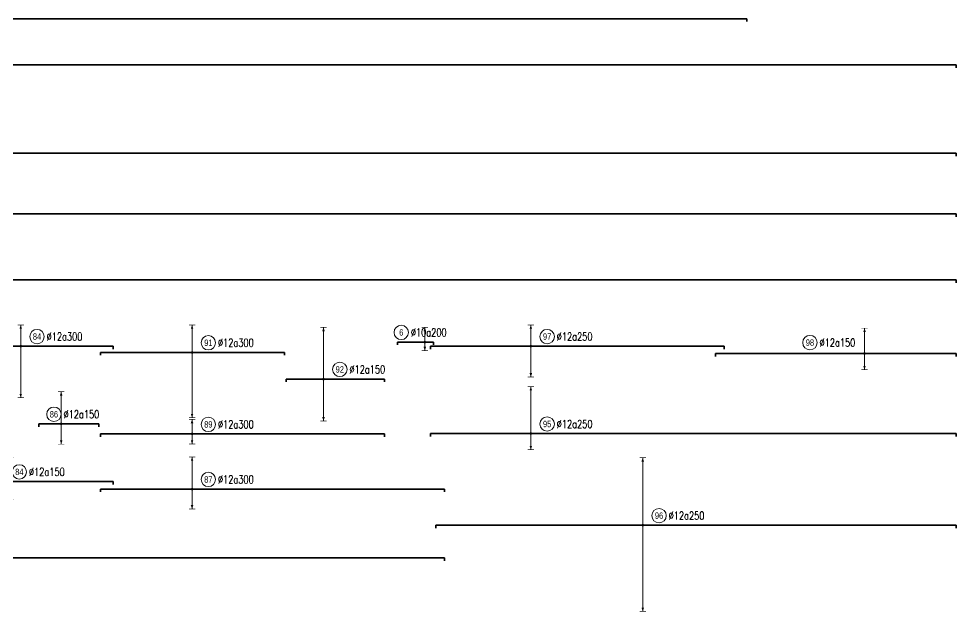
# Model space of a CAD drawing. Header units: millimetres. Extents: x -415354 to 883813, y -531490 to 486716.
# Drawn here: x 155525 to 214070, y 28380 to 65540 of the extents above; entities that cross this region are included whole.
import ezdxf
from ezdxf.enums import TextEntityAlignment as Align

# ---------------------------------------------------------------- set-up
doc = ezdxf.new("R2010")
doc.units = ezdxf.units.MM
doc.header["$MEASUREMENT"] = 0
for name, color, linetype, lineweight in [('NDC_S_DIM', 1, 'Continuous', 15), ('NDC_S_REBAR', 4, 'Continuous', 35), ('NDC_S_VN TEXT', 7, 'Continuous', 20)]:
    doc.layers.add(name, color=color, linetype=linetype, lineweight=lineweight)
doc.styles.add('ARIAL', font='arial.ttf', dxfattribs={"width": 0.8})
doc.styles.add('NDC_EN TXT', font='romans.shx', dxfattribs={"width": 0.8})

# ---------------------------------------------------------------- blocks, each defined once
blk = doc.blocks.new('*U178')
at = {"layer": 'NDC_S_REBAR'}
for p, q in [((0, 0), (465.04, 0)), ((465.04, 0), (465.04, -0.9)), ((465.04, -0.9), (465.04, -0.9))]:
    blk.add_line(p, q, dxfattribs=at)
at = {"layer": 'NDC_S_VN TEXT', "style": 'ARIAL', "width": 0.8}
blk.add_attdef('KHT', text='', height=2, dxfattribs=at).set_placement((2.1, 3), align=Align.MIDDLE_CENTER)
at = {"layer": 'NDC_S_VN TEXT', "color": 3, "style": 'NDC_EN TXT', "width": 0.75}
blk.add_attdef('DKT', (5.1, 1.75), '', height=2.5, dxfattribs=at)
blk = doc.blocks.new('*U179')
at = {"layer": 'NDC_S_REBAR'}
for p, q in [((0, 0), (465.04, 0)), ((465.04, 0), (465.04, -0.9)), ((465.04, -0.9), (465.04, -0.9))]:
    blk.add_line(p, q, dxfattribs=at)
at = {"layer": 'NDC_S_VN TEXT', "style": 'ARIAL', "width": 0.8}
blk.add_attdef('KHT', text='', height=2, dxfattribs=at).set_placement((2.1, -2.92), align=Align.MIDDLE_CENTER)
at = {"layer": 'NDC_S_VN TEXT', "color": 3, "style": 'NDC_EN TXT', "width": 0.75}
blk.add_attdef('DKT', (5.1, -4.17), '', height=2.5, dxfattribs=at)
blk = doc.blocks.new('*U175')
h = blk.add_hatch(color=6)
edge = h.paths.add_edge_path()
edge.add_arc((-2.99, 0), 0.3, 0, 360)
at = {"layer": 'NDC_S_DIM', "color": 8}
for q in [(-2.99, 4.57), (-2.99, -3.18)]:
    blk.add_line((-2.99, 0), q, dxfattribs=at)
for points in [[(-3.99, 4.57, 0.2, 0.2, 0), (-1.99, 4.57, 0, 0, 0)], [(-3.99, -3.18, 0.2, 0.2, 0), (-1.99, -3.18, 0, 0, 0)]]:
    blk.add_lwpolyline(points, format="xyseb", dxfattribs=at)
at = {"layer": 'NDC_S_DIM'}
blk.add_circle((2.1, 3), 2.25, dxfattribs=at)
at = {"layer": 'NDC_S_DIM', "color": 6}
blk.add_circle((-2.99, 0), 0.3, dxfattribs=at)
at = {"layer": 'NDC_S_DIM', "color": 8}
for points in [[(-3.39, 3.37), (-2.99, 4.57), (-2.59, 3.37)], [(-3.39, -1.98), (-2.99, -3.18), (-2.59, -1.98)]]:
    blk.add_solid(points, dxfattribs=at)
at = {"layer": 'NDC_S_REBAR'}
for p, q in [((0, 0), (-31.58, 0)), ((-31.58, 0), (-31.58, -0.9)), ((0, 0), (57.12, 0)), ((57.12, 0), (57.12, -0.9)), ((-31.58, -0.9), (-31.58, -0.9)), ((57.12, -0.9), (57.12, -0.9))]:
    blk.add_line(p, q, dxfattribs=at)
at = {"layer": 'NDC_S_VN TEXT', "style": 'ARIAL', "width": 0.8}
blk.add_attdef('KHT', text='', height=2, dxfattribs=at).set_placement((2.1, 3), align=Align.MIDDLE_CENTER)
at = {"layer": 'NDC_S_VN TEXT', "color": 3, "style": 'NDC_EN TXT', "width": 0.75}
blk.add_attdef('DKT', (5.1, 1.75), '', height=2.5, dxfattribs=at)
blk = doc.blocks.new('*U162')
at = {"layer": 'NDC_S_REBAR'}
for p, q in [((0, 0), (626.48, 0)), ((626.48, 0), (626.48, -0.9)), ((626.48, -0.9), (626.48, -0.9))]:
    blk.add_line(p, q, dxfattribs=at)
at = {"layer": 'NDC_S_VN TEXT', "style": 'ARIAL', "width": 0.8}
blk.add_attdef('KHT', text='', height=2, dxfattribs=at).set_placement((4.31, 3.17), align=Align.MIDDLE_CENTER)
at = {"layer": 'NDC_S_VN TEXT', "color": 3, "style": 'NDC_EN TXT', "width": 0.75}
blk.add_attdef('DKT', (7.31, 1.92), '', height=2.5, dxfattribs=at)
blk = doc.blocks.new('*U91')
at = {"layer": 'NDC_S_REBAR'}
for p, q in [((0, 0), (327.85, 0)), ((327.85, 0), (327.85, -0.9)), ((327.85, -0.9), (327.85, -0.9))]:
    blk.add_line(p, q, dxfattribs=at)
at = {"layer": 'NDC_S_VN TEXT', "style": 'ARIAL', "width": 0.8}
blk.add_attdef('KHT', text='', height=2, dxfattribs=at).set_placement((2.1, 3), align=Align.MIDDLE_CENTER)
at = {"layer": 'NDC_S_VN TEXT', "color": 3, "style": 'NDC_EN TXT', "width": 0.75}
blk.add_attdef('DKT', (5.1, 1.75), '', height=2.5, dxfattribs=at)
blk = doc.blocks.new('*U103')
at = {"layer": 'NDC_S_REBAR'}
for p, q in [((0, 0), (327.85, 0)), ((327.85, 0), (327.85, -0.9)), ((327.85, -0.9), (327.85, -0.9))]:
    blk.add_line(p, q, dxfattribs=at)
at = {"layer": 'NDC_S_VN TEXT', "style": 'ARIAL', "width": 0.8}
blk.add_attdef('KHT', text='', height=2, dxfattribs=at).set_placement((2.1, 3), align=Align.MIDDLE_CENTER)
at = {"layer": 'NDC_S_VN TEXT', "color": 3, "style": 'NDC_EN TXT', "width": 0.75}
blk.add_attdef('DKT', (5.1, 1.75), '', height=2.5, dxfattribs=at)
blk = doc.blocks.new('*U106')
h = blk.add_hatch(color=6)
edge = h.paths.add_edge_path()
edge.add_arc((1.28, 0), 0.3, 0, 360)
at = {"layer": 'NDC_S_DIM', "color": 8}
for q in [(1.28, 4.59), (1.28, -2.67)]:
    blk.add_line((1.28, 0), q, dxfattribs=at)
for points in [[(0.28, 4.59, 0.2, 0.2, 0), (2.28, 4.59, 0, 0, 0)], [(0.28, -2.67, 0.2, 0.2, 0), (2.28, -2.67, 0, 0, 0)]]:
    blk.add_lwpolyline(points, format="xyseb", dxfattribs=at)
at = {"layer": 'NDC_S_DIM'}
blk.add_circle((-6.09, 3), 2.25, dxfattribs=at)
at = {"layer": 'NDC_S_DIM', "color": 6}
blk.add_circle((1.28, 0), 0.3, dxfattribs=at)
at = {"layer": 'NDC_S_DIM', "color": 8}
for points in [[(0.88, 3.39), (1.28, 4.59), (1.68, 3.39)], [(0.88, -1.47), (1.28, -2.67), (1.68, -1.47)]]:
    blk.add_solid(points, dxfattribs=at)
at = {"layer": 'NDC_S_REBAR'}
for p, q in [((0, 0), (-7.24, 0)), ((-7.24, 0), (-7.24, -0.9)), ((0, 0), (3.96, 0)), ((3.96, 0), (3.96, -0.9)), ((-7.24, -0.9), (-7.24, -0.9)), ((3.96, -0.9), (3.96, -0.9))]:
    blk.add_line(p, q, dxfattribs=at)
at = {"layer": 'NDC_S_VN TEXT', "style": 'ARIAL', "width": 0.8}
blk.add_attdef('KHT', text='', height=2, dxfattribs=at).set_placement((-6.09, 3), align=Align.MIDDLE_CENTER)
at = {"layer": 'NDC_S_VN TEXT', "color": 3, "style": 'NDC_EN TXT', "width": 0.75}
blk.add_attdef('DKT', (-3.09, 1.75), '', height=2.5, dxfattribs=at)
blk = doc.blocks.new('*U277')
h = blk.add_hatch(color=6)
edge = h.paths.add_edge_path()
edge.add_arc((-5.03, 0), 0.3, 0, 360)
at = {"layer": 'NDC_S_DIM', "color": 8}
for q in [(-5.03, 7.56), (-5.03, -5.59)]:
    blk.add_line((-5.03, 0), q, dxfattribs=at)
for points in [[(-6.03, 7.56, 0.2, 0.2, 0), (-4.03, 7.56, 0, 0, 0)], [(-6.03, -5.59, 0.2, 0.2, 0), (-4.03, -5.59, 0, 0, 0)]]:
    blk.add_lwpolyline(points, format="xyseb", dxfattribs=at)
at = {"layer": 'NDC_S_DIM'}
blk.add_circle((-2.16, 3), 2.25, dxfattribs=at)
at = {"layer": 'NDC_S_DIM', "color": 6}
blk.add_circle((-5.03, 0), 0.3, dxfattribs=at)
at = {"layer": 'NDC_S_DIM', "color": 8}
for points in [[(-5.43, 6.36), (-5.03, 7.56), (-4.63, 6.36)], [(-5.43, -4.39), (-5.03, -5.59), (-4.63, -4.39)]]:
    blk.add_solid(points, dxfattribs=at)
at = {"layer": 'NDC_S_REBAR'}
for p, q in [((0, 0), (-28.31, 0)), ((-28.31, 0), (-28.31, -0.9)), ((0, 0), (27.14, 0)), ((27.14, 0), (27.14, -0.9)), ((-28.31, -0.9), (-28.31, -0.9)), ((27.14, -0.9), (27.14, -0.9))]:
    blk.add_line(p, q, dxfattribs=at)
at = {"layer": 'NDC_S_VN TEXT', "style": 'ARIAL', "width": 0.8}
blk.add_attdef('KHT', text='', height=2, dxfattribs=at).set_placement((-2.16, 3), align=Align.MIDDLE_CENTER)
at = {"layer": 'NDC_S_VN TEXT', "color": 3, "style": 'NDC_EN TXT', "width": 0.75}
blk.add_attdef('DKT', (0.84, 1.75), '', height=2.5, dxfattribs=at)
blk = doc.blocks.new('*U278')
h = blk.add_hatch(color=6)
edge = h.paths.add_edge_path()
edge.add_arc((-2.99, 0), 0.3, 0, 360)
at = {"layer": 'NDC_S_DIM', "color": 8}
for q in [(-2.99, 8.56), (-2.99, -20.44)]:
    blk.add_line((-2.99, 0), q, dxfattribs=at)
for points in [[(-3.99, 8.56, 0.2, 0.2, 0), (-1.99, 8.56, 0, 0, 0)], [(-3.99, -20.44, 0.2, 0.2, 0), (-1.99, -20.44, 0, 0, 0)]]:
    blk.add_lwpolyline(points, format="xyseb", dxfattribs=at)
at = {"layer": 'NDC_S_DIM'}
blk.add_circle((2.1, 3), 2.25, dxfattribs=at)
at = {"layer": 'NDC_S_DIM', "color": 6}
blk.add_circle((-2.99, 0), 0.3, dxfattribs=at)
at = {"layer": 'NDC_S_DIM', "color": 8}
for points in [[(-3.39, 7.36), (-2.99, 8.56), (-2.59, 7.36)], [(-3.39, -19.24), (-2.99, -20.44), (-2.59, -19.24)]]:
    blk.add_solid(points, dxfattribs=at)
at = {"layer": 'NDC_S_REBAR'}
for p, q in [((0, 0), (-31.58, 0)), ((-31.58, 0), (-31.58, -0.9)), ((0, 0), (25.87, 0)), ((25.87, 0), (25.87, -0.9)), ((-31.58, -0.9), (-31.58, -0.9)), ((25.87, -0.9), (25.87, -0.9))]:
    blk.add_line(p, q, dxfattribs=at)
at = {"layer": 'NDC_S_VN TEXT', "style": 'ARIAL', "width": 0.8}
blk.add_attdef('KHT', text='', height=2, dxfattribs=at).set_placement((2.1, 3), align=Align.MIDDLE_CENTER)
at = {"layer": 'NDC_S_VN TEXT', "color": 3, "style": 'NDC_EN TXT', "width": 0.75}
blk.add_attdef('DKT', (5.1, 1.75), '', height=2.5, dxfattribs=at)
blk = doc.blocks.new('*U279')
h = blk.add_hatch(color=6)
edge = h.paths.add_edge_path()
edge.add_arc((-5.03, 0), 0.3, 0, 360)
at = {"layer": 'NDC_S_DIM', "color": 8}
for q in [(-5.03, 10.05), (-5.03, -6.33)]:
    blk.add_line((-5.03, 0), q, dxfattribs=at)
for points in [[(-6.03, 10.05, 0.2, 0.2, 0), (-4.03, 10.05, 0, 0, 0)], [(-6.03, -6.33, 0.2, 0.2, 0), (-4.03, -6.33, 0, 0, 0)]]:
    blk.add_lwpolyline(points, format="xyseb", dxfattribs=at)
at = {"layer": 'NDC_S_DIM'}
blk.add_circle((-7.3, 3), 2.25, dxfattribs=at)
at = {"layer": 'NDC_S_DIM', "color": 6}
blk.add_circle((-5.03, 0), 0.3, dxfattribs=at)
at = {"layer": 'NDC_S_DIM', "color": 8}
for points in [[(-5.43, 8.85), (-5.03, 10.05), (-4.63, 8.85)], [(-5.43, -5.13), (-5.03, -6.33), (-4.63, -5.13)]]:
    blk.add_solid(points, dxfattribs=at)
at = {"layer": 'NDC_S_REBAR'}
for p, q in [((0, 0), (-12, 0)), ((-12, 0), (-12, -0.9)), ((0, 0), (6.68, 0)), ((6.68, 0), (6.68, -0.9)), ((-12, -0.9), (-12, -0.9)), ((6.68, -0.9), (6.68, -0.9))]:
    blk.add_line(p, q, dxfattribs=at)
at = {"layer": 'NDC_S_VN TEXT', "style": 'ARIAL', "width": 0.8}
blk.add_attdef('KHT', text='', height=2, dxfattribs=at).set_placement((-7.3, 3), align=Align.MIDDLE_CENTER)
at = {"layer": 'NDC_S_VN TEXT', "color": 3, "style": 'NDC_EN TXT', "width": 0.75}
blk.add_attdef('DKT', (-4.3, 1.75), '', height=2.5, dxfattribs=at)
blk = doc.blocks.new('*U282')
h = blk.add_hatch(color=6)
edge = h.paths.add_edge_path()
edge.add_arc((-2.99, 0), 0.3, 0, 360)
at = {"layer": 'NDC_S_DIM', "color": 8}
for q in [(-2.99, 6.63), (-2.99, -16.12)]:
    blk.add_line((-2.99, 0), q, dxfattribs=at)
for points in [[(-3.99, 6.63, 0.2, 0.2, 0), (-1.99, 6.63, 0, 0, 0)], [(-3.99, -16.12, 0.2, 0.2, 0), (-1.99, -16.12, 0, 0, 0)]]:
    blk.add_lwpolyline(points, format="xyseb", dxfattribs=at)
at = {"layer": 'NDC_S_DIM'}
blk.add_circle((2.1, 3), 2.25, dxfattribs=at)
at = {"layer": 'NDC_S_DIM', "color": 6}
blk.add_circle((-2.99, 0), 0.3, dxfattribs=at)
at = {"layer": 'NDC_S_DIM', "color": 8}
for points in [[(-3.39, 5.43), (-2.99, 6.63), (-2.59, 5.43)], [(-3.39, -14.92), (-2.99, -16.12), (-2.59, -14.92)]]:
    blk.add_solid(points, dxfattribs=at)
at = {"layer": 'NDC_S_REBAR'}
for p, q in [((0, 0), (-29.58, 0)), ((-29.58, 0), (-29.58, -0.9)), ((0, 0), (25.87, 0)), ((25.87, 0), (25.87, -0.9)), ((-29.58, -0.9), (-29.58, -0.9)), ((25.87, -0.9), (25.87, -0.9))]:
    blk.add_line(p, q, dxfattribs=at)
at = {"layer": 'NDC_S_VN TEXT', "style": 'ARIAL', "width": 0.8}
blk.add_attdef('KHT', text='', height=2, dxfattribs=at).set_placement((2.1, 3), align=Align.MIDDLE_CENTER)
at = {"layer": 'NDC_S_VN TEXT', "color": 3, "style": 'NDC_EN TXT', "width": 0.75}
blk.add_attdef('DKT', (5.1, 1.75), '', height=2.5, dxfattribs=at)
blk = doc.blocks.new('*U283')
h = blk.add_hatch(color=6)
edge = h.paths.add_edge_path()
edge.add_arc((-2.99, 0), 0.3, 0, 360)
at = {"layer": 'NDC_S_DIM', "color": 8}
for q in [(-2.99, 16.14), (-2.99, -13.11)]:
    blk.add_line((-2.99, 0), q, dxfattribs=at)
for points in [[(-3.99, 16.14, 0.2, 0.2, 0), (-1.99, 16.14, 0, 0, 0)], [(-3.99, -13.11, 0.2, 0.2, 0), (-1.99, -13.11, 0, 0, 0)]]:
    blk.add_lwpolyline(points, format="xyseb", dxfattribs=at)
at = {"layer": 'NDC_S_DIM'}
blk.add_circle((2.1, 3), 2.25, dxfattribs=at)
at = {"layer": 'NDC_S_DIM', "color": 6}
blk.add_circle((-2.99, 0), 0.3, dxfattribs=at)
at = {"layer": 'NDC_S_DIM', "color": 8}
for points in [[(-3.39, 14.94), (-2.99, 16.14), (-2.59, 14.94)], [(-3.39, -11.91), (-2.99, -13.11), (-2.59, -11.91)]]:
    blk.add_solid(points, dxfattribs=at)
at = {"layer": 'NDC_S_REBAR'}
for p, q in [((0, 0), (-14.67, 0)), ((-14.67, 0), (-14.67, -0.9)), ((0, 0), (16.07, 0)), ((16.07, 0), (16.07, -0.9)), ((-14.67, -0.9), (-14.67, -0.9)), ((16.07, -0.9), (16.07, -0.9))]:
    blk.add_line(p, q, dxfattribs=at)
at = {"layer": 'NDC_S_VN TEXT', "style": 'ARIAL', "width": 0.8}
blk.add_attdef('KHT', text='', height=2, dxfattribs=at).set_placement((2.1, 3), align=Align.MIDDLE_CENTER)
at = {"layer": 'NDC_S_VN TEXT', "color": 3, "style": 'NDC_EN TXT', "width": 0.75}
blk.add_attdef('DKT', (5.1, 1.75), '', height=2.5, dxfattribs=at)
blk = doc.blocks.new('*U285')
h = blk.add_hatch(color=6)
edge = h.paths.add_edge_path()
edge.add_arc((21.29, 0), 0.3, 0, 360)
at = {"layer": 'NDC_S_DIM', "color": 8}
for q in [(21.29, 14.31), (21.29, -17.19)]:
    blk.add_line((21.29, 0), q, dxfattribs=at)
for points in [[(20.29, 14.31, 0.2, 0.2, 0), (22.29, 14.31, 0, 0, 0)], [(20.29, -17.19, 0.2, 0.2, 0), (22.29, -17.19, 0, 0, 0)]]:
    blk.add_lwpolyline(points, format="xyseb", dxfattribs=at)
at = {"layer": 'NDC_S_DIM'}
blk.add_circle((25.17, 2.61), 2.25, dxfattribs=at)
at = {"layer": 'NDC_S_DIM', "color": 6}
blk.add_circle((21.29, 0), 0.3, dxfattribs=at)
at = {"layer": 'NDC_S_DIM', "color": 8}
for points in [[(20.89, 13.11), (21.29, 14.31), (21.69, 13.11)], [(20.89, -15.99), (21.29, -17.19), (21.69, -15.99)]]:
    blk.add_solid(points, dxfattribs=at)
at = {"layer": 'NDC_S_REBAR'}
for p, q in [((0, 0), (-21.14, 0)), ((-21.14, 0), (-21.14, -0.9)), ((0, 0), (220.31, 0)), ((220.31, 0), (220.31, -0.9)), ((-21.14, -0.9), (-21.14, -0.9)), ((220.31, -0.9), (220.31, -0.9))]:
    blk.add_line(p, q, dxfattribs=at)
at = {"layer": 'NDC_S_VN TEXT', "style": 'ARIAL', "width": 0.8}
blk.add_attdef('KHT', text='', height=2, dxfattribs=at).set_placement((25.17, 2.61), align=Align.MIDDLE_CENTER)
at = {"layer": 'NDC_S_VN TEXT', "color": 3, "style": 'NDC_EN TXT', "width": 0.75}
blk.add_attdef('DKT', (28.17, 1.36), '', height=2.5, dxfattribs=at)
blk = doc.blocks.new('*U286')
h = blk.add_hatch(color=6)
edge = h.paths.add_edge_path()
edge.add_arc((-2.99, 0), 0.3, 0, 360)
at = {"layer": 'NDC_S_DIM', "color": 8}
for q in [(-2.99, 10.03), (-2.99, -6.22)]:
    blk.add_line((-2.99, 0), q, dxfattribs=at)
for points in [[(-3.99, 10.03, 0.2, 0.2, 0), (-1.99, 10.03, 0, 0, 0)], [(-3.99, -6.22, 0.2, 0.2, 0), (-1.99, -6.22, 0, 0, 0)]]:
    blk.add_lwpolyline(points, format="xyseb", dxfattribs=at)
at = {"layer": 'NDC_S_DIM'}
blk.add_circle((2.1, 3), 2.25, dxfattribs=at)
at = {"layer": 'NDC_S_DIM', "color": 6}
blk.add_circle((-2.99, 0), 0.3, dxfattribs=at)
at = {"layer": 'NDC_S_DIM', "color": 8}
for points in [[(-3.39, 8.83), (-2.99, 10.03), (-2.59, 8.83)], [(-3.39, -5.02), (-2.99, -6.22), (-2.59, -5.02)]]:
    blk.add_solid(points, dxfattribs=at)
at = {"layer": 'NDC_S_REBAR'}
for p, q in [((0, 0), (-31.58, 0)), ((-31.58, 0), (-31.58, -0.9)), ((0, 0), (75.87, 0)), ((75.87, 0), (75.87, -0.9)), ((-31.58, -0.9), (-31.58, -0.9)), ((75.87, -0.9), (75.87, -0.9))]:
    blk.add_line(p, q, dxfattribs=at)
at = {"layer": 'NDC_S_VN TEXT', "style": 'ARIAL', "width": 0.8}
blk.add_attdef('KHT', text='', height=2, dxfattribs=at).set_placement((2.1, 3), align=Align.MIDDLE_CENTER)
at = {"layer": 'NDC_S_VN TEXT', "color": 3, "style": 'NDC_EN TXT', "width": 0.75}
blk.add_attdef('DKT', (5.1, 1.75), '', height=2.5, dxfattribs=at)
blk = doc.blocks.new('*U303')
h = blk.add_hatch(color=6)
edge = h.paths.add_edge_path()
edge.add_arc((-2.99, 0), 0.3, 0, 360)
at = {"layer": 'NDC_S_DIM', "color": 8}
for q in [(-2.99, 6.63), (-2.99, -9.62)]:
    blk.add_line((-2.99, 0), q, dxfattribs=at)
for points in [[(-3.99, 6.63, 0.2, 0.2, 0), (-1.99, 6.63, 0, 0, 0)], [(-3.99, -9.62, 0.2, 0.2, 0), (-1.99, -9.62, 0, 0, 0)]]:
    blk.add_lwpolyline(points, format="xyseb", dxfattribs=at)
at = {"layer": 'NDC_S_DIM'}
blk.add_circle((2.1, 3), 2.25, dxfattribs=at)
at = {"layer": 'NDC_S_DIM', "color": 6}
blk.add_circle((-2.99, 0), 0.3, dxfattribs=at)
at = {"layer": 'NDC_S_DIM', "color": 8}
for points in [[(-3.39, 5.43), (-2.99, 6.63), (-2.59, 5.43)], [(-3.39, -8.42), (-2.99, -9.62), (-2.59, -8.42)]]:
    blk.add_solid(points, dxfattribs=at)
at = {"layer": 'NDC_S_REBAR'}
for p, q in [((0, 0), (-34.36, 0)), ((-34.36, 0), (-34.36, -0.9)), ((0, 0), (57.34, 0)), ((57.34, 0), (57.34, -0.9)), ((-34.36, -0.9), (-34.36, -0.9)), ((57.34, -0.9), (57.34, -0.9))]:
    blk.add_line(p, q, dxfattribs=at)
at = {"layer": 'NDC_S_VN TEXT', "style": 'ARIAL', "width": 0.8}
blk.add_attdef('KHT', text='', height=2, dxfattribs=at).set_placement((2.1, 3), align=Align.MIDDLE_CENTER)
at = {"layer": 'NDC_S_VN TEXT', "color": 3, "style": 'NDC_EN TXT', "width": 0.75}
blk.add_attdef('DKT', (5.1, 1.75), '', height=2.5, dxfattribs=at)
blk = doc.blocks.new('*U304')
h = blk.add_hatch(color=6)
edge = h.paths.add_edge_path()
edge.add_arc((-2.99, 0), 0.3, 0, 360)
at = {"layer": 'NDC_S_DIM', "color": 8}
for q in [(-2.99, 14.7), (-2.99, -5.05)]:
    blk.add_line((-2.99, 0), q, dxfattribs=at)
for points in [[(-3.99, 14.7, 0.2, 0.2, 0), (-1.99, 14.7, 0, 0, 0)], [(-3.99, -5.05, 0.2, 0.2, 0), (-1.99, -5.05, 0, 0, 0)]]:
    blk.add_lwpolyline(points, format="xyseb", dxfattribs=at)
at = {"layer": 'NDC_S_DIM'}
blk.add_circle((2.1, 3), 2.25, dxfattribs=at)
at = {"layer": 'NDC_S_DIM', "color": 6}
blk.add_circle((-2.99, 0), 0.3, dxfattribs=at)
at = {"layer": 'NDC_S_DIM', "color": 8}
for points in [[(-3.39, 13.5), (-2.99, 14.7), (-2.59, 13.5)], [(-3.39, -3.85), (-2.99, -5.05), (-2.59, -3.85)]]:
    blk.add_solid(points, dxfattribs=at)
at = {"layer": 'NDC_S_REBAR'}
for p, q in [((0, 0), (-34.36, 0)), ((-34.36, 0), (-34.36, -0.9)), ((0, 0), (129.84, 0)), ((129.84, 0), (129.84, -0.9)), ((-34.36, -0.9), (-34.36, -0.9)), ((129.84, -0.9), (129.84, -0.9))]:
    blk.add_line(p, q, dxfattribs=at)
at = {"layer": 'NDC_S_VN TEXT', "style": 'ARIAL', "width": 0.8}
blk.add_attdef('KHT', text='', height=2, dxfattribs=at).set_placement((2.1, 3), align=Align.MIDDLE_CENTER)
at = {"layer": 'NDC_S_VN TEXT', "color": 3, "style": 'NDC_EN TXT', "width": 0.75}
blk.add_attdef('DKT', (5.1, 1.75), '', height=2.5, dxfattribs=at)
blk = doc.blocks.new('*U310')
h = blk.add_hatch(color=6)
edge = h.paths.add_edge_path()
edge.add_arc((1.36, 0), 0.3, 0, 360)
at = {"layer": 'NDC_S_DIM', "color": 8}
for q in [(1.36, 7.94), (1.36, -5.06)]:
    blk.add_line((1.36, 0), q, dxfattribs=at)
for points in [[(0.36, 7.94, 0.2, 0.2, 0), (2.36, 7.94, 0, 0, 0)], [(0.36, -5.06, 0.2, 0.2, 0), (2.36, -5.06, 0, 0, 0)]]:
    blk.add_lwpolyline(points, format="xyseb", dxfattribs=at)
at = {"layer": 'NDC_S_DIM'}
blk.add_circle((-15.68, 3.42), 2.25, dxfattribs=at)
at = {"layer": 'NDC_S_DIM', "color": 6}
blk.add_circle((1.36, 0), 0.3, dxfattribs=at)
at = {"layer": 'NDC_S_DIM', "color": 8}
for points in [[(0.96, 6.74), (1.36, 7.94), (1.76, 6.74)], [(0.96, -3.86), (1.36, -5.06), (1.76, -3.86)]]:
    blk.add_solid(points, dxfattribs=at)
at = {"layer": 'NDC_S_REBAR'}
for p, q in [((0, 0), (-45.2, 0)), ((-45.2, 0), (-45.2, -0.9)), ((0, 0), (30, 0)), ((30, 0), (30, -0.9)), ((-45.2, -0.9), (-45.2, -0.9)), ((30, -0.9), (30, -0.9))]:
    blk.add_line(p, q, dxfattribs=at)
at = {"layer": 'NDC_S_VN TEXT', "style": 'ARIAL', "width": 0.8}
blk.add_attdef('KHT', text='', height=2, dxfattribs=at).set_placement((-15.68, 3.42), align=Align.MIDDLE_CENTER)
at = {"layer": 'NDC_S_VN TEXT', "color": 3, "style": 'NDC_EN TXT', "width": 0.75}
blk.add_attdef('DKT', (-12.68, 2.17), '', height=2.5, dxfattribs=at)
blk = doc.blocks.new('*U311')
h = blk.add_hatch(color=6)
edge = h.paths.add_edge_path()
edge.add_arc((-2.99, 0), 0.3, 0, 360)
at = {"layer": 'NDC_S_DIM', "color": 8}
for q in [(-2.99, 21.09), (-2.99, -26.94)]:
    blk.add_line((-2.99, 0), q, dxfattribs=at)
for points in [[(-3.99, 21.09, 0.2, 0.2, 0), (-1.99, 21.09, 0, 0, 0)], [(-3.99, -26.94, 0.2, 0.2, 0), (-1.99, -26.94, 0, 0, 0)]]:
    blk.add_lwpolyline(points, format="xyseb", dxfattribs=at)
at = {"layer": 'NDC_S_DIM'}
blk.add_circle((2.1, 3), 2.25, dxfattribs=at)
at = {"layer": 'NDC_S_DIM', "color": 6}
blk.add_circle((-2.99, 0), 0.3, dxfattribs=at)
at = {"layer": 'NDC_S_DIM', "color": 8}
for points in [[(-3.39, 19.89), (-2.99, 21.09), (-2.59, 19.89)], [(-3.39, -25.74), (-2.99, -26.94), (-2.59, -25.74)]]:
    blk.add_solid(points, dxfattribs=at)
at = {"layer": 'NDC_S_REBAR'}
for p, q in [((0, 0), (-67.55, 0)), ((-67.55, 0), (-67.55, -0.9)), ((0, 0), (94.9, 0)), ((94.9, 0), (94.9, -0.9)), ((-67.55, -0.9), (-67.55, -0.9)), ((94.9, -0.9), (94.9, -0.9))]:
    blk.add_line(p, q, dxfattribs=at)
at = {"layer": 'NDC_S_VN TEXT', "style": 'ARIAL', "width": 0.8}
blk.add_attdef('KHT', text='', height=2, dxfattribs=at).set_placement((2.1, 3), align=Align.MIDDLE_CENTER)
at = {"layer": 'NDC_S_VN TEXT', "color": 3, "style": 'NDC_EN TXT', "width": 0.75}
blk.add_attdef('DKT', (5.1, 1.75), '', height=2.5, dxfattribs=at)

msp = doc.modelspace()

# ---------------------------------------------------------------- block references
at = {"xscale": 200, "yscale": 200, "zscale": 200}
for name, p in [('*U162', (75703.3, 65539.7)), ('*U91', (148500.7, 62649.8)), ('*U103', (148500.7, 57127.2)), ('*U178', (121061.9, 53344.9)), ('*U179', (121061.9, 49223))]:
    msp.add_blockref(name, p, dxfattribs=at)
for name, p, values in [('*U282', (156245.4, 45073.3), {'KHT': '84', 'DKT': '%%c12a300'}), ('*U278', (166945.4, 44687.3), {'KHT': '91', 'DKT': '%%c12a300'}), ('*U283', (175155.1, 43021.1), {'KHT': '92', 'DKT': '%%c12a150'}), ('*U106', (180627.9, 45332.8), {'KHT': '6', 'DKT': '%%c10a200'}), ('*U303', (188101.2, 45073.3), {'KHT': '97', 'DKT': '%%c12a250'}), ('*U310', (208069, 44611.9), {'KHT': '98', 'DKT': '%%c12a150'}), ('*U279', (159180.6, 40215.9), {'KHT': '86', 'DKT': '%%c12a150'}), ('*U304', (188101.2, 39609.4), {'KHT': '95', 'DKT': '%%c12a250'}), ('*U175', (166945.4, 39586.2), {'KHT': '89', 'DKT': '%%c12a300'}), ('*U277', (155992.4, 36617.4), {'KHT': '84', 'DKT': '%%c12a150'}), ('*U286', (166945.4, 36144.7), {'KHT': '87', 'DKT': '%%c12a300'}), ('*U311', (195090.4, 33882.2), {'KHT': '96', 'DKT': '%%c12a250'}), ('*U285', (138057.9, 31838), {'KHT': '72', 'DKT': '%%c12a300'})]:
    msp.add_blockref(name, p, dxfattribs=at).add_auto_attribs(values)

doc.saveas('drawing.dxf')
